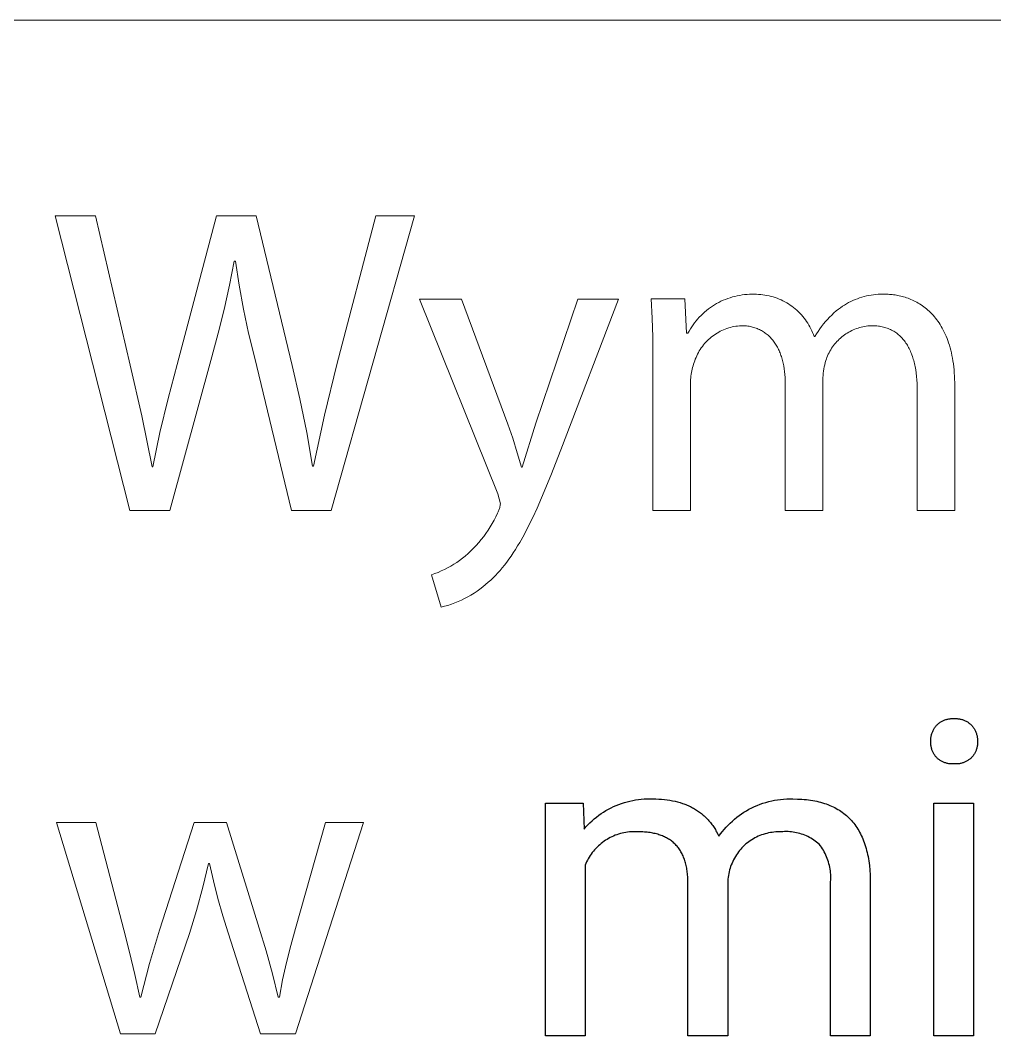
# Model space of a CAD drawing. Header units: millimetres. Extents: x -962 to 3068, y -237 to 2578.
# Drawn here: x 2732.4 to 2822.4, y 119.5 to 213.2 of the extents above; entities that cross this region are included whole.
import ezdxf

# ---------------------------------------------------------------- set-up
doc = ezdxf.new("R2010")
doc.units = ezdxf.units.MM
doc.header["$MEASUREMENT"] = 0
doc.layers.add('Domyślny', color=7, linetype='Continuous', true_color=0x000000)

msp = doc.modelspace()

# ---------------------------------------------------------------- linework, layer by layer
at = {"layer": 'Domyślny', "color": 18, "lineweight": 15, "true_color": 0x000000}
for p, q in [((3063.983, 213.221), (1544.746, 213.221)), ((2742.53, 167.966), (2735.619, 195.156)), ((2735.619, 195.156), (2739.336, 195.156)), ((2739.336, 195.156), (2742.557, 181.4)), ((2746.879, 181.441), (2750.516, 195.156)), ((2750.516, 195.156), (2754.179, 195.156)), ((2754.179, 195.156), (2757.494, 181.36)), ((2768.821, 195.156), (2761.118, 167.966)), ((2761.641, 181.441), (2765.224, 195.156)), ((2765.224, 195.156), (2768.821, 195.156)), ((2752.166, 190.996), (2751.733, 188.761)), ((2752.26, 190.996), (2752.166, 190.996)), ((2752.604, 188.764), (2752.26, 190.996)), ((2751.733, 188.761), (2751.24, 186.539)), ((2753.011, 186.542), (2752.604, 188.764)), ((2776.502, 169.496), (2769.282, 187.493)), ((2769.282, 187.493), (2773.147, 187.493)), ((2773.147, 187.493), (2777.428, 175.952)), ((2780.018, 176.032), (2783.897, 187.493)), ((2787.641, 187.493), (2782.326, 173.576)), ((2783.897, 187.493), (2787.641, 187.493)), ((2790.764, 185.739), (2790.666, 187.5)), ((2790.666, 187.5), (2793.779, 187.5)), ((2793.779, 187.5), (2793.927, 184.333)), ((2797.528, 187.461), (2797.741, 187.541)), ((2797.741, 187.541), (2797.956, 187.614)), ((2797.956, 187.614), (2798.174, 187.679)), ((2798.174, 187.679), (2798.393, 187.738)), ((2798.393, 187.738), (2798.615, 187.788)), ((2798.615, 187.788), (2798.838, 187.831)), ((2798.838, 187.831), (2799.062, 187.867)), ((2799.062, 187.867), (2799.287, 187.895)), ((2799.287, 187.895), (2799.514, 187.915)), ((2799.514, 187.915), (2799.74, 187.928)), ((2799.74, 187.928), (2799.967, 187.932)), ((2799.967, 187.932), (2800.194, 187.93)), ((2800.194, 187.93), (2800.39, 187.929)), ((2800.39, 187.929), (2800.585, 187.921)), ((2800.585, 187.921), (2800.78, 187.907)), ((2800.78, 187.907), (2800.974, 187.887)), ((2800.974, 187.887), (2801.167, 187.859)), ((2801.167, 187.859), (2801.36, 187.825)), ((2801.36, 187.825), (2801.551, 187.785)), ((2801.551, 187.785), (2801.74, 187.738)), ((2801.74, 187.738), (2801.928, 187.685)), ((2801.928, 187.685), (2802.114, 187.626)), ((2802.114, 187.626), (2802.298, 187.56)), ((2802.298, 187.56), (2802.479, 187.488)), ((2802.479, 187.488), (2802.658, 187.409)), ((2809.5, 187.442), (2809.705, 187.522)), ((2809.705, 187.522), (2809.912, 187.596)), ((2809.912, 187.596), (2810.123, 187.662)), ((2810.123, 187.662), (2810.335, 187.722)), ((2810.335, 187.722), (2810.549, 187.774)), ((2810.549, 187.774), (2810.765, 187.819)), ((2810.765, 187.819), (2810.982, 187.857)), ((2810.982, 187.857), (2811.2, 187.888)), ((2811.2, 187.888), (2811.419, 187.911)), ((2811.419, 187.911), (2811.639, 187.926)), ((2811.639, 187.926), (2811.859, 187.935)), ((2811.859, 187.935), (2812.08, 187.936)), ((2812.08, 187.936), (2812.3, 187.93)), ((2812.3, 187.93), (2812.422, 187.928)), ((2812.422, 187.928), (2812.545, 187.924)), ((2812.545, 187.924), (2812.67, 187.918)), ((2812.67, 187.918), (2812.796, 187.909)), ((2812.796, 187.909), (2812.924, 187.897)), ((2812.924, 187.897), (2813.053, 187.882)), ((2813.053, 187.882), (2813.184, 187.865)), ((2813.184, 187.865), (2813.315, 187.844)), ((2813.315, 187.844), (2813.447, 187.82)), ((2813.447, 187.82), (2813.58, 187.794)), ((2813.58, 187.794), (2813.713, 187.763)), ((2813.713, 187.763), (2813.847, 187.73)), ((2813.847, 187.73), (2813.982, 187.693)), ((2813.982, 187.693), (2814.117, 187.653)), ((2814.117, 187.653), (2814.252, 187.609)), ((2814.252, 187.609), (2814.387, 187.561)), ((2814.387, 187.561), (2814.522, 187.51)), ((2814.522, 187.51), (2814.657, 187.455)), ((2751.24, 186.539), (2750.686, 184.331)), ((2753.483, 184.333), (2753.011, 186.542)), ((2795.772, 186.431), (2795.95, 186.571)), ((2795.95, 186.571), (2796.134, 186.705)), ((2796.134, 186.705), (2796.321, 186.833)), ((2796.321, 186.833), (2796.513, 186.955)), ((2796.513, 186.955), (2796.709, 187.07)), ((2796.709, 187.07), (2796.909, 187.178)), ((2796.909, 187.178), (2797.112, 187.279)), ((2797.112, 187.279), (2797.319, 187.373)), ((2797.319, 187.373), (2797.528, 187.461)), ((2802.658, 187.409), (2802.834, 187.325)), ((2802.834, 187.325), (2803.008, 187.235)), ((2803.008, 187.235), (2803.178, 187.139)), ((2803.178, 187.139), (2803.344, 187.037)), ((2803.344, 187.037), (2803.508, 186.93)), ((2803.508, 186.93), (2803.667, 186.817)), ((2803.667, 186.817), (2803.822, 186.699)), ((2803.822, 186.699), (2803.974, 186.575)), ((2803.974, 186.575), (2804.121, 186.447)), ((2807.758, 186.386), (2807.978, 186.561)), ((2807.978, 186.561), (2808.155, 186.693)), ((2808.155, 186.693), (2808.336, 186.819)), ((2808.336, 186.819), (2808.521, 186.939)), ((2808.521, 186.939), (2808.709, 187.052)), ((2808.709, 187.052), (2808.902, 187.16)), ((2808.902, 187.16), (2809.098, 187.26)), ((2809.098, 187.26), (2809.297, 187.354)), ((2809.297, 187.354), (2809.5, 187.442)), ((2814.657, 187.455), (2814.792, 187.396)), ((2814.792, 187.396), (2814.926, 187.333)), ((2814.926, 187.333), (2815.06, 187.266)), ((2815.06, 187.266), (2815.194, 187.195)), ((2815.194, 187.195), (2815.326, 187.12)), ((2815.326, 187.12), (2815.458, 187.041)), ((2815.458, 187.041), (2815.588, 186.957)), ((2815.588, 186.957), (2815.718, 186.869)), ((2815.718, 186.869), (2815.847, 186.776)), ((2815.847, 186.776), (2815.974, 186.679)), ((2815.974, 186.679), (2816.099, 186.577)), ((2816.099, 186.577), (2816.224, 186.47)), ((2790.818, 183.976), (2790.764, 185.739)), ((2794.809, 185.469), (2794.956, 185.643)), ((2794.956, 185.643), (2795.108, 185.811)), ((2795.108, 185.811), (2795.266, 185.974)), ((2795.266, 185.974), (2795.43, 186.132)), ((2795.43, 186.132), (2795.598, 186.284)), ((2795.598, 186.284), (2795.772, 186.431)), ((2804.121, 186.447), (2804.263, 186.313)), ((2804.263, 186.313), (2804.401, 186.175)), ((2804.401, 186.175), (2804.535, 186.032)), ((2804.535, 186.032), (2804.663, 185.885)), ((2804.663, 185.885), (2804.786, 185.734)), ((2804.786, 185.734), (2804.904, 185.578)), ((2806.754, 185.405), (2806.941, 185.614)), ((2806.941, 185.614), (2807.136, 185.818)), ((2807.136, 185.818), (2807.337, 186.014)), ((2807.337, 186.014), (2807.544, 186.204)), ((2807.544, 186.204), (2807.758, 186.386)), ((2816.224, 186.47), (2816.346, 186.358)), ((2816.346, 186.358), (2816.467, 186.242)), ((2816.467, 186.242), (2816.586, 186.12)), ((2816.586, 186.12), (2816.703, 185.994)), ((2816.703, 185.994), (2816.817, 185.862)), ((2816.817, 185.862), (2816.93, 185.726)), ((2816.93, 185.726), (2817.04, 185.584)), ((2794.17, 184.532), (2794.285, 184.728)), ((2794.285, 184.728), (2794.406, 184.92)), ((2794.406, 184.92), (2794.535, 185.108)), ((2794.535, 185.108), (2794.669, 185.291)), ((2794.669, 185.291), (2794.809, 185.469)), ((2797.504, 184.715), (2797.349, 184.652)), ((2797.662, 184.772), (2797.504, 184.715)), ((2797.821, 184.824), (2797.662, 184.772)), ((2797.982, 184.871), (2797.821, 184.824)), ((2798.145, 184.912), (2797.982, 184.871)), ((2798.308, 184.947), (2798.145, 184.912)), ((2798.473, 184.977), (2798.308, 184.947)), ((2798.639, 185), (2798.473, 184.977)), ((2798.806, 185.018), (2798.639, 185)), ((2798.973, 185.031), (2798.806, 185.018)), ((2799.099, 185.029), (2798.973, 185.031)), ((2799.223, 185.024), (2799.099, 185.029)), ((2799.346, 185.016), (2799.223, 185.024)), ((2799.466, 185.004), (2799.346, 185.016)), ((2799.584, 184.99), (2799.466, 185.004)), ((2799.7, 184.972), (2799.584, 184.99)), ((2799.815, 184.951), (2799.7, 184.972)), ((2799.927, 184.927), (2799.815, 184.951)), ((2800.037, 184.9), (2799.927, 184.927)), ((2800.146, 184.87), (2800.037, 184.9)), ((2800.252, 184.837), (2800.146, 184.87)), ((2800.356, 184.801), (2800.252, 184.837)), ((2800.459, 184.762), (2800.356, 184.801)), ((2800.559, 184.72), (2800.459, 184.762)), ((2800.658, 184.676), (2800.559, 184.72)), ((2800.754, 184.628), (2800.658, 184.676)), ((2804.904, 185.578), (2805.017, 185.419)), ((2805.017, 185.419), (2805.124, 185.255)), ((2805.124, 185.255), (2805.225, 185.088)), ((2805.225, 185.088), (2805.321, 184.918)), ((2805.321, 184.918), (2805.411, 184.745)), ((2805.411, 184.745), (2805.495, 184.569)), ((2806.08, 184.506), (2806.237, 184.739)), ((2806.237, 184.739), (2806.402, 184.967)), ((2806.402, 184.967), (2806.574, 185.189)), ((2806.574, 185.189), (2806.754, 185.405)), ((2809.474, 184.703), (2809.33, 184.642)), ((2809.62, 184.759), (2809.474, 184.703)), ((2809.768, 184.81), (2809.62, 184.759)), ((2809.918, 184.856), (2809.768, 184.81)), ((2810.069, 184.896), (2809.918, 184.856)), ((2810.222, 184.932), (2810.069, 184.896)), ((2810.376, 184.962), (2810.222, 184.932)), ((2810.53, 184.987), (2810.376, 184.962)), ((2810.686, 185.007), (2810.53, 184.987)), ((2810.842, 185.021), (2810.686, 185.007)), ((2810.998, 185.031), (2810.842, 185.021)), ((2811.132, 185.029), (2810.998, 185.031)), ((2811.263, 185.024), (2811.132, 185.029)), ((2811.392, 185.016), (2811.263, 185.024)), ((2811.519, 185.004), (2811.392, 185.016)), ((2811.644, 184.99), (2811.519, 185.004)), ((2811.766, 184.972), (2811.644, 184.99)), ((2811.887, 184.95), (2811.766, 184.972)), ((2812.005, 184.926), (2811.887, 184.95)), ((2812.121, 184.898), (2812.005, 184.926)), ((2812.235, 184.868), (2812.121, 184.898)), ((2812.346, 184.834), (2812.235, 184.868)), ((2812.456, 184.797), (2812.346, 184.834)), ((2812.563, 184.757), (2812.456, 184.797)), ((2812.668, 184.713), (2812.563, 184.757)), ((2812.771, 184.667), (2812.668, 184.713)), ((2812.872, 184.618), (2812.771, 184.667)), ((2817.04, 185.584), (2817.148, 185.436)), ((2817.148, 185.436), (2817.253, 185.283)), ((2817.253, 185.283), (2817.355, 185.125)), ((2817.355, 185.125), (2817.455, 184.961)), ((2817.455, 184.961), (2817.552, 184.791)), ((2817.552, 184.791), (2817.645, 184.616)), ((2750.686, 184.331), (2750.073, 182.139)), ((2754.018, 182.139), (2753.483, 184.333)), ((2790.827, 182.212), (2790.818, 183.976)), ((2793.927, 184.333), (2794.061, 184.333)), ((2794.061, 184.333), (2794.17, 184.532)), ((2795.951, 183.742), (2795.83, 183.626)), ((2796.076, 183.854), (2795.951, 183.742)), ((2796.204, 183.962), (2796.076, 183.854)), ((2796.336, 184.065), (2796.204, 183.962)), ((2796.471, 184.164), (2796.336, 184.065)), ((2796.61, 184.258), (2796.471, 184.164)), ((2796.752, 184.347), (2796.61, 184.258)), ((2796.898, 184.431), (2796.752, 184.347)), ((2797.045, 184.51), (2796.898, 184.431)), ((2797.196, 184.583), (2797.045, 184.51)), ((2797.349, 184.652), (2797.196, 184.583)), ((2800.849, 184.578), (2800.754, 184.628)), ((2800.942, 184.525), (2800.849, 184.578)), ((2801.032, 184.469), (2800.942, 184.525)), ((2801.121, 184.41), (2801.032, 184.469)), ((2801.207, 184.349), (2801.121, 184.41)), ((2801.292, 184.286), (2801.207, 184.349)), ((2801.375, 184.219), (2801.292, 184.286)), ((2801.455, 184.15), (2801.375, 184.219)), ((2801.534, 184.079), (2801.455, 184.15)), ((2801.611, 184.005), (2801.534, 184.079)), ((2801.686, 183.928), (2801.611, 184.005)), ((2801.758, 183.85), (2801.686, 183.928)), ((2801.829, 183.768), (2801.758, 183.85)), ((2801.898, 183.685), (2801.829, 183.768)), ((2805.495, 184.569), (2805.573, 184.39)), ((2805.573, 184.39), (2805.645, 184.208)), ((2805.645, 184.208), (2805.71, 184.024)), ((2805.71, 184.024), (2805.791, 184.024)), ((2805.791, 184.024), (2805.931, 184.267)), ((2805.931, 184.267), (2806.08, 184.506)), ((2808.031, 183.78), (2807.919, 183.67)), ((2808.147, 183.885), (2808.031, 183.78)), ((2808.266, 183.987), (2808.147, 183.885)), ((2808.389, 184.084), (2808.266, 183.987)), ((2808.514, 184.177), (2808.389, 184.084)), ((2808.643, 184.266), (2808.514, 184.177)), ((2808.775, 184.351), (2808.643, 184.266)), ((2808.91, 184.431), (2808.775, 184.351)), ((2809.048, 184.506), (2808.91, 184.431)), ((2809.187, 184.576), (2809.048, 184.506)), ((2809.33, 184.642), (2809.187, 184.576)), ((2812.971, 184.565), (2812.872, 184.618)), ((2813.068, 184.51), (2812.971, 184.565)), ((2813.162, 184.452), (2813.068, 184.51)), ((2813.254, 184.39), (2813.162, 184.452)), ((2813.344, 184.326), (2813.254, 184.39)), ((2813.432, 184.259), (2813.344, 184.326)), ((2813.518, 184.189), (2813.432, 184.259)), ((2813.602, 184.116), (2813.518, 184.189)), ((2813.684, 184.04), (2813.602, 184.116)), ((2813.763, 183.961), (2813.684, 184.04)), ((2813.84, 183.879), (2813.763, 183.961)), ((2813.916, 183.795), (2813.84, 183.879)), ((2813.989, 183.707), (2813.916, 183.795)), ((2817.645, 184.616), (2817.736, 184.434)), ((2817.736, 184.434), (2817.823, 184.247)), ((2817.823, 184.247), (2817.907, 184.054)), ((2817.907, 184.054), (2817.987, 183.855)), ((2817.987, 183.855), (2818.064, 183.649)), ((2795.198, 182.846), (2795.109, 182.704)), ((2795.292, 182.985), (2795.198, 182.846)), ((2795.391, 183.12), (2795.292, 182.985)), ((2795.494, 183.252), (2795.391, 183.12)), ((2795.602, 183.381), (2795.494, 183.252)), ((2795.714, 183.505), (2795.602, 183.381)), ((2795.83, 183.626), (2795.714, 183.505)), ((2801.965, 183.599), (2801.898, 183.685)), ((2802.03, 183.511), (2801.965, 183.599)), ((2802.093, 183.42), (2802.03, 183.511)), ((2802.153, 183.328), (2802.093, 183.42)), ((2802.212, 183.233), (2802.153, 183.328)), ((2802.269, 183.136), (2802.212, 183.233)), ((2802.324, 183.037), (2802.269, 183.136)), ((2802.377, 182.935), (2802.324, 183.037)), ((2802.428, 182.832), (2802.377, 182.935)), ((2802.477, 182.727), (2802.428, 182.832)), ((2807.247, 182.807), (2807.168, 182.672)), ((2807.33, 182.94), (2807.247, 182.807)), ((2807.417, 183.07), (2807.33, 182.94)), ((2807.509, 183.197), (2807.417, 183.07)), ((2807.606, 183.32), (2807.509, 183.197)), ((2807.706, 183.44), (2807.606, 183.32)), ((2807.81, 183.557), (2807.706, 183.44)), ((2807.919, 183.67), (2807.81, 183.557)), ((2814.06, 183.617), (2813.989, 183.707)), ((2814.129, 183.524), (2814.06, 183.617)), ((2814.196, 183.429), (2814.129, 183.524)), ((2814.26, 183.33), (2814.196, 183.429)), ((2814.323, 183.229), (2814.26, 183.33)), ((2814.383, 183.125), (2814.323, 183.229)), ((2814.442, 183.019), (2814.383, 183.125)), ((2814.498, 182.909), (2814.442, 183.019)), ((2814.552, 182.798), (2814.498, 182.909)), ((2814.604, 182.683), (2814.552, 182.798)), ((2818.064, 183.649), (2818.136, 183.438)), ((2818.136, 183.438), (2818.205, 183.22)), ((2818.205, 183.22), (2818.271, 182.995)), ((2818.271, 182.995), (2818.332, 182.764)), ((2750.073, 182.139), (2746.194, 167.966)), ((2757.441, 167.966), (2754.018, 182.139)), ((2790.827, 167.96), (2790.827, 182.212)), ((2794.741, 181.952), (2794.683, 181.795)), ((2794.804, 182.107), (2794.741, 181.952)), ((2794.873, 182.26), (2794.804, 182.107)), ((2794.946, 182.411), (2794.873, 182.26)), ((2795.025, 182.559), (2794.946, 182.411)), ((2795.109, 182.704), (2795.025, 182.559)), ((2802.524, 182.619), (2802.477, 182.727)), ((2802.569, 182.51), (2802.524, 182.619)), ((2802.612, 182.399), (2802.569, 182.51)), ((2802.653, 182.286), (2802.612, 182.399)), ((2802.692, 182.171), (2802.653, 182.286)), ((2802.729, 182.054), (2802.692, 182.171)), ((2802.764, 181.935), (2802.729, 182.054)), ((2802.797, 181.815), (2802.764, 181.935)), ((2806.847, 181.958), (2806.797, 181.81)), ((2806.901, 182.105), (2806.847, 181.958)), ((2806.961, 182.25), (2806.901, 182.105)), ((2807.025, 182.393), (2806.961, 182.25)), ((2807.094, 182.533), (2807.025, 182.393)), ((2807.168, 182.672), (2807.094, 182.533)), ((2814.654, 182.566), (2814.604, 182.683)), ((2814.702, 182.446), (2814.654, 182.566)), ((2814.748, 182.324), (2814.702, 182.446)), ((2814.792, 182.199), (2814.748, 182.324)), ((2814.834, 182.072), (2814.792, 182.199)), ((2814.874, 181.942), (2814.834, 182.072)), ((2814.911, 181.81), (2814.874, 181.942)), ((2818.332, 182.764), (2818.388, 182.527)), ((2818.388, 182.527), (2818.441, 182.283)), ((2818.441, 182.283), (2818.489, 182.032)), ((2818.489, 182.032), (2818.532, 181.775)), ((2742.557, 181.4), (2743.625, 176.716)), ((2746.043, 178.318), (2746.879, 181.441)), ((2757.494, 181.36), (2758.221, 178.275)), ((2760.493, 176.758), (2761.641, 181.441)), ((2794.446, 181.014), (2794.41, 180.858)), ((2794.487, 181.169), (2794.446, 181.014)), ((2794.533, 181.322), (2794.487, 181.169)), ((2794.585, 181.474), (2794.533, 181.322)), ((2794.631, 181.635), (2794.585, 181.474)), ((2794.683, 181.795), (2794.631, 181.635)), ((2802.828, 181.693), (2802.797, 181.815)), ((2802.857, 181.569), (2802.828, 181.693)), ((2802.884, 181.443), (2802.857, 181.569)), ((2802.909, 181.316), (2802.884, 181.443)), ((2802.953, 181.057), (2802.909, 181.316)), ((2802.989, 180.792), (2802.953, 181.057)), ((2806.61, 181.033), (2806.579, 180.835)), ((2806.648, 181.229), (2806.61, 181.033)), ((2806.692, 181.424), (2806.648, 181.229)), ((2806.741, 181.618), (2806.692, 181.424)), ((2806.797, 181.81), (2806.741, 181.618)), ((2814.947, 181.675), (2814.911, 181.81)), ((2814.98, 181.537), (2814.947, 181.675)), ((2815.012, 181.398), (2814.98, 181.537)), ((2815.041, 181.255), (2815.012, 181.398)), ((2815.094, 180.964), (2815.041, 181.255)), ((2815.138, 180.662), (2815.094, 180.964)), ((2818.532, 181.775), (2818.571, 181.51)), ((2818.571, 181.51), (2818.605, 181.239)), ((2818.605, 181.239), (2818.634, 180.961)), ((2818.634, 180.961), (2818.658, 180.675)), ((2794.307, 180.064), (2794.302, 179.903)), ((2794.317, 180.224), (2794.307, 180.064)), ((2794.333, 180.383), (2794.317, 180.224)), ((2794.353, 180.542), (2794.333, 180.383)), ((2794.379, 180.7), (2794.353, 180.542)), ((2794.41, 180.858), (2794.379, 180.7)), ((2803.017, 180.521), (2802.989, 180.792)), ((2803.037, 180.245), (2803.017, 180.521)), ((2803.049, 179.963), (2803.037, 180.245)), ((2806.522, 180.238), (2806.516, 180.038)), ((2806.516, 180.038), (2806.516, 167.96)), ((2806.535, 180.438), (2806.522, 180.238)), ((2806.554, 180.637), (2806.535, 180.438)), ((2806.579, 180.835), (2806.554, 180.637)), ((2815.175, 180.352), (2815.138, 180.662)), ((2815.203, 180.032), (2815.175, 180.352)), ((2815.223, 179.703), (2815.203, 180.032)), ((2818.658, 180.675), (2818.677, 180.383)), ((2818.677, 180.383), (2818.69, 180.083)), ((2818.69, 180.083), (2818.699, 179.776)), ((2794.302, 179.903), (2794.303, 179.743)), ((2794.303, 179.743), (2794.303, 167.96)), ((2803.053, 179.676), (2803.049, 179.963)), ((2803.053, 167.96), (2803.053, 179.676)), ((2815.235, 179.365), (2815.223, 179.703)), ((2815.239, 179.018), (2815.235, 179.365)), ((2818.699, 179.776), (2818.701, 179.461)), ((2818.701, 179.461), (2818.701, 167.96)), ((2745.3, 175.172), (2746.043, 178.318)), ((2758.221, 178.275), (2758.852, 175.17)), ((2815.239, 167.96), (2815.239, 179.018)), ((2743.625, 176.716), (2744.57, 172.006)), ((2759.467, 172.046), (2760.493, 176.758)), ((2777.428, 175.952), (2777.877, 174.634)), ((2778.756, 171.966), (2780.018, 176.032)), ((2744.651, 172.006), (2745.3, 175.172)), ((2758.852, 175.17), (2759.387, 172.046)), ((2777.877, 174.634), (2778.293, 173.305)), ((2782.326, 173.576), (2781.405, 171.214)), ((2778.293, 173.305), (2778.676, 171.966)), ((2744.57, 172.006), (2744.651, 172.006)), ((2759.387, 172.046), (2759.467, 172.046)), ((2778.676, 171.966), (2778.756, 171.966)), ((2781.405, 171.214), (2780.542, 169.135)), ((2776.743, 168.57), (2776.502, 169.496)), ((2780.542, 169.135), (2780.127, 168.195)), ((2746.194, 167.966), (2742.53, 167.966)), ((2761.118, 167.966), (2757.441, 167.966)), ((2776.5, 167.784), (2776.537, 167.859)), ((2776.537, 167.859), (2776.571, 167.934)), ((2776.571, 167.934), (2776.602, 168.011)), ((2776.602, 168.011), (2776.63, 168.088)), ((2776.63, 168.088), (2776.656, 168.167)), ((2776.656, 168.167), (2776.679, 168.246)), ((2776.679, 168.246), (2776.699, 168.326)), ((2776.699, 168.326), (2776.717, 168.407)), ((2776.717, 168.407), (2776.732, 168.488)), ((2776.732, 168.488), (2776.743, 168.57)), ((2780.127, 168.195), (2779.72, 167.317)), ((2794.303, 167.96), (2790.827, 167.96)), ((2806.516, 167.96), (2803.053, 167.96)), ((2818.701, 167.96), (2815.239, 167.96)), ((2775.979, 166.758), (2776.15, 167.071)), ((2776.15, 167.071), (2776.311, 167.388)), ((2776.311, 167.388), (2776.462, 167.711)), ((2776.462, 167.711), (2776.5, 167.784)), ((2779.72, 167.317), (2779.318, 166.498)), ((2775.407, 165.856), (2775.607, 166.151)), ((2775.607, 166.151), (2775.798, 166.451)), ((2775.798, 166.451), (2775.979, 166.758)), ((2779.318, 166.498), (2778.921, 165.737)), ((2774.512, 164.749), (2774.749, 165.014)), ((2774.749, 165.014), (2774.978, 165.288)), ((2774.978, 165.288), (2775.197, 165.569)), ((2775.197, 165.569), (2775.407, 165.856)), ((2778.525, 165.029), (2778.327, 164.695)), ((2778.921, 165.737), (2778.525, 165.029)), ((2773.752, 163.999), (2774.013, 164.24)), ((2774.013, 164.24), (2774.267, 164.49)), ((2774.267, 164.49), (2774.512, 164.749)), ((2777.929, 164.063), (2777.729, 163.765)), ((2778.128, 164.373), (2777.929, 164.063)), ((2778.327, 164.695), (2778.128, 164.373)), ((2772.429, 163), (2772.702, 163.178)), ((2772.702, 163.178), (2772.969, 163.365)), ((2772.969, 163.365), (2773.229, 163.561)), ((2773.229, 163.561), (2773.482, 163.766)), ((2773.482, 163.766), (2773.752, 163.999)), ((2777.325, 163.202), (2777.12, 162.937)), ((2777.528, 163.478), (2777.325, 163.202)), ((2777.729, 163.765), (2777.528, 163.478)), ((2770.676, 162.141), (2770.98, 162.259)), ((2770.98, 162.259), (2771.28, 162.387)), ((2771.28, 162.387), (2771.575, 162.525)), ((2771.575, 162.525), (2771.865, 162.674)), ((2771.865, 162.674), (2772.15, 162.832)), ((2772.15, 162.832), (2772.429, 163)), ((2776.493, 162.202), (2776.279, 161.976)), ((2776.705, 162.437), (2776.493, 162.202)), ((2776.914, 162.682), (2776.705, 162.437)), ((2777.12, 162.937), (2776.914, 162.682)), ((2770.369, 162.034), (2770.676, 162.141)), ((2771.254, 159.042), (2770.369, 162.034)), ((2775.616, 161.35), (2775.368, 161.129)), ((2775.841, 161.55), (2775.616, 161.35)), ((2776.061, 161.759), (2775.841, 161.55)), ((2776.279, 161.976), (2776.061, 161.759)), ((2774.303, 160.332), (2774.02, 160.156)), ((2774.579, 160.517), (2774.303, 160.332)), ((2774.849, 160.712), (2774.579, 160.517)), ((2775.112, 160.916), (2774.849, 160.712)), ((2775.368, 161.129), (2775.112, 160.916)), ((2772.526, 159.43), (2772.213, 159.317)), ((2772.835, 159.555), (2772.526, 159.43)), ((2773.139, 159.69), (2772.835, 159.555)), ((2773.438, 159.835), (2773.139, 159.69)), ((2773.732, 159.991), (2773.438, 159.835)), ((2774.02, 160.156), (2773.732, 159.991)), ((2771.577, 159.122), (2771.254, 159.042)), ((2771.897, 159.214), (2771.577, 159.122)), ((2772.213, 159.317), (2771.897, 159.214)), ((2741.64, 119.646), (2735.749, 139.173)), ((2735.749, 139.173), (2739.386, 139.173)), ((2739.386, 139.173), (2741.949, 129.255)), ((2745.264, 129.214), (2748.458, 139.173)), ((2748.458, 139.173), (2751.438, 139.173)), ((2751.438, 139.173), (2754.457, 129.416)), ((2757.812, 129.375), (2760.59, 139.173)), ((2764.107, 139.173), (2757.812, 119.646)), ((2760.59, 139.173), (2764.107, 139.173)), ((2749.787, 135.388), (2749.271, 133.212)), ((2749.867, 135.388), (2749.787, 135.388)), ((2750.235, 133.767), (2749.867, 135.388)), ((2749.271, 133.212), (2748.68, 131.055)), ((2750.646, 132.157), (2750.235, 133.767)), ((2751.101, 130.559), (2750.646, 132.157)), ((2748.68, 131.055), (2748.015, 128.919)), ((2751.599, 128.973), (2751.101, 130.559)), ((2754.457, 129.416), (2755.1, 127.308)), ((2757.374, 127.808), (2757.812, 129.375)), ((2741.949, 129.255), (2742.493, 127.196)), ((2744.345, 126.143), (2745.264, 129.214)), ((2748.015, 128.919), (2744.861, 119.646)), ((2754.591, 119.646), (2751.599, 128.973)), ((2756.98, 126.229), (2757.374, 127.808)), ((2742.493, 127.196), (2742.985, 125.124)), ((2755.1, 127.308), (2755.681, 125.182)), ((2743.533, 123.041), (2744.345, 126.143)), ((2756.629, 124.639), (2756.98, 126.229)), ((2742.985, 125.124), (2743.425, 123.041)), ((2755.681, 125.182), (2756.202, 123.041)), ((2756.323, 123.041), (2756.629, 124.639)), ((2743.425, 123.041), (2743.533, 123.041)), ((2756.202, 123.041), (2756.323, 123.041)), ((2744.861, 119.646), (2741.64, 119.646)), ((2757.812, 119.646), (2754.591, 119.646))]:
    msp.add_line(p, q, dxfattribs=at)
at = {"layer": 'Domyślny'}
for p, q in [((2816.977, 148.086), (2817.025, 148.143)), ((2817.025, 148.143), (2817.076, 148.193)), ((2817.076, 148.193), (2817.128, 148.241)), ((2817.128, 148.241), (2817.182, 148.288)), ((2817.182, 148.288), (2817.237, 148.332)), ((2817.237, 148.332), (2817.294, 148.375)), ((2817.294, 148.375), (2817.353, 148.415)), ((2817.353, 148.415), (2817.413, 148.454)), ((2817.413, 148.454), (2817.474, 148.49)), ((2817.474, 148.49), (2817.536, 148.524)), ((2817.536, 148.524), (2817.6, 148.556)), ((2817.6, 148.556), (2817.664, 148.586)), ((2817.664, 148.586), (2817.73, 148.614)), ((2817.73, 148.614), (2817.796, 148.639)), ((2817.796, 148.639), (2817.864, 148.662)), ((2817.864, 148.662), (2817.932, 148.683)), ((2817.932, 148.683), (2818.001, 148.701)), ((2818.001, 148.701), (2818.07, 148.717)), ((2818.07, 148.717), (2818.14, 148.73)), ((2818.14, 148.73), (2818.21, 148.741)), ((2818.21, 148.741), (2818.281, 148.749)), ((2818.281, 148.749), (2818.352, 148.755)), ((2818.352, 148.755), (2818.423, 148.759)), ((2818.423, 148.759), (2818.494, 148.76)), ((2818.494, 148.76), (2818.565, 148.758)), ((2818.565, 148.758), (2818.636, 148.754)), ((2818.636, 148.754), (2818.707, 148.758)), ((2818.707, 148.758), (2818.779, 148.76)), ((2818.779, 148.76), (2818.85, 148.758)), ((2818.85, 148.758), (2818.922, 148.755)), ((2818.922, 148.755), (2818.993, 148.749)), ((2818.993, 148.749), (2819.064, 148.74)), ((2819.064, 148.74), (2819.134, 148.729)), ((2819.134, 148.729), (2819.205, 148.716)), ((2819.205, 148.716), (2819.274, 148.7)), ((2819.274, 148.7), (2819.343, 148.682)), ((2819.343, 148.682), (2819.412, 148.661)), ((2819.412, 148.661), (2819.48, 148.638)), ((2819.48, 148.638), (2819.546, 148.613)), ((2819.546, 148.613), (2819.612, 148.586)), ((2819.612, 148.586), (2819.677, 148.556)), ((2819.677, 148.556), (2819.741, 148.524)), ((2819.741, 148.524), (2819.804, 148.49)), ((2819.804, 148.49), (2819.865, 148.453)), ((2819.865, 148.453), (2819.926, 148.415)), ((2819.926, 148.415), (2819.985, 148.374)), ((2819.985, 148.374), (2820.042, 148.332)), ((2820.042, 148.332), (2820.098, 148.287)), ((2820.098, 148.287), (2820.152, 148.241)), ((2820.152, 148.241), (2820.205, 148.193)), ((2820.205, 148.193), (2820.256, 148.143)), ((2820.256, 148.143), (2820.305, 148.087)), ((2816.529, 147.159), (2816.546, 147.232)), ((2816.546, 147.232), (2816.565, 147.303)), ((2816.565, 147.303), (2816.587, 147.374)), ((2816.587, 147.374), (2816.611, 147.444)), ((2816.611, 147.444), (2816.638, 147.514)), ((2816.638, 147.514), (2816.666, 147.582)), ((2816.666, 147.582), (2816.698, 147.65)), ((2816.698, 147.65), (2816.731, 147.716)), ((2816.731, 147.716), (2816.767, 147.781)), ((2816.767, 147.781), (2816.804, 147.845)), ((2816.804, 147.845), (2816.844, 147.907)), ((2816.844, 147.907), (2816.887, 147.968)), ((2816.887, 147.968), (2816.931, 148.028)), ((2816.931, 148.028), (2816.977, 148.086)), ((2820.305, 148.087), (2820.352, 148.029)), ((2820.352, 148.029), (2820.396, 147.969)), ((2820.396, 147.969), (2820.439, 147.908)), ((2820.439, 147.908), (2820.48, 147.846)), ((2820.48, 147.846), (2820.518, 147.782)), ((2820.518, 147.782), (2820.554, 147.717)), ((2820.554, 147.717), (2820.588, 147.651)), ((2820.588, 147.651), (2820.62, 147.584)), ((2820.62, 147.584), (2820.649, 147.515)), ((2820.649, 147.515), (2820.676, 147.446)), ((2820.676, 147.446), (2820.701, 147.376)), ((2820.701, 147.376), (2820.723, 147.305)), ((2820.723, 147.305), (2820.742, 147.233)), ((2820.742, 147.233), (2820.76, 147.16)), ((2816.481, 146.717), (2816.483, 146.791)), ((2816.482, 146.643), (2816.481, 146.717)), ((2816.481, 146.573), (2816.482, 146.643)), ((2816.482, 146.503), (2816.481, 146.573)), ((2816.485, 146.432), (2816.482, 146.503)), ((2816.483, 146.791), (2816.487, 146.866)), ((2816.491, 146.363), (2816.485, 146.432)), ((2816.487, 146.866), (2816.494, 146.939)), ((2816.5, 146.293), (2816.491, 146.363)), ((2816.494, 146.939), (2816.503, 147.013)), ((2816.51, 146.223), (2816.5, 146.293)), ((2816.503, 147.013), (2816.515, 147.086)), ((2816.515, 147.086), (2816.529, 147.159)), ((2820.76, 147.16), (2820.774, 147.087)), ((2820.774, 147.087), (2820.786, 147.014)), ((2820.79, 146.292), (2820.779, 146.222)), ((2820.786, 147.014), (2820.796, 146.94)), ((2820.798, 146.362), (2820.79, 146.292)), ((2820.796, 146.94), (2820.803, 146.866)), ((2820.804, 146.432), (2820.798, 146.362)), ((2820.803, 146.866), (2820.807, 146.792)), ((2820.808, 146.502), (2820.804, 146.432)), ((2820.807, 146.792), (2820.809, 146.717)), ((2820.809, 146.717), (2820.808, 146.643)), ((2820.808, 146.643), (2820.809, 146.573)), ((2820.809, 146.573), (2820.808, 146.502)), ((2816.523, 146.154), (2816.51, 146.223)), ((2816.538, 146.086), (2816.523, 146.154)), ((2816.556, 146.018), (2816.538, 146.086)), ((2816.576, 145.95), (2816.556, 146.018)), ((2816.598, 145.884), (2816.576, 145.95)), ((2816.622, 145.818), (2816.598, 145.884)), ((2816.648, 145.753), (2816.622, 145.818)), ((2816.677, 145.689), (2816.648, 145.753)), ((2816.708, 145.625), (2816.677, 145.689)), ((2816.74, 145.563), (2816.708, 145.625)), ((2816.775, 145.502), (2816.74, 145.563)), ((2816.812, 145.443), (2816.775, 145.502)), ((2816.851, 145.384), (2816.812, 145.443)), ((2816.892, 145.327), (2816.851, 145.384)), ((2816.934, 145.271), (2816.892, 145.327)), ((2820.391, 145.326), (2820.348, 145.271)), ((2820.433, 145.383), (2820.391, 145.326)), ((2820.472, 145.441), (2820.433, 145.383)), ((2820.51, 145.501), (2820.472, 145.441)), ((2820.545, 145.562), (2820.51, 145.501)), ((2820.578, 145.624), (2820.545, 145.562)), ((2820.609, 145.687), (2820.578, 145.624)), ((2820.638, 145.751), (2820.609, 145.687)), ((2820.665, 145.816), (2820.638, 145.751)), ((2820.69, 145.882), (2820.665, 145.816)), ((2820.712, 145.949), (2820.69, 145.882)), ((2820.732, 146.016), (2820.712, 145.949)), ((2820.75, 146.085), (2820.732, 146.016)), ((2820.766, 146.153), (2820.75, 146.085)), ((2820.779, 146.222), (2820.766, 146.153)), ((2816.979, 145.217), (2816.934, 145.271)), ((2817.025, 145.164), (2816.979, 145.217)), ((2817.076, 145.115), (2817.025, 145.164)), ((2817.129, 145.068), (2817.076, 145.115)), ((2817.184, 145.023), (2817.129, 145.068)), ((2817.24, 144.98), (2817.184, 145.023)), ((2817.297, 144.939), (2817.24, 144.98)), ((2817.356, 144.899), (2817.297, 144.939)), ((2817.416, 144.862), (2817.356, 144.899)), ((2817.477, 144.827), (2817.416, 144.862)), ((2817.54, 144.794), (2817.477, 144.827)), ((2817.604, 144.763), (2817.54, 144.794)), ((2817.668, 144.734), (2817.604, 144.763)), ((2817.734, 144.707), (2817.668, 144.734)), ((2817.8, 144.683), (2817.734, 144.707)), ((2817.867, 144.661), (2817.8, 144.683)), ((2817.935, 144.641), (2817.867, 144.661)), ((2818.004, 144.624), (2817.935, 144.641)), ((2818.073, 144.608), (2818.004, 144.624)), ((2818.143, 144.596), (2818.073, 144.608)), ((2818.213, 144.585), (2818.143, 144.596)), ((2818.283, 144.577), (2818.213, 144.585)), ((2818.353, 144.572), (2818.283, 144.577)), ((2818.424, 144.568), (2818.353, 144.572)), ((2818.495, 144.568), (2818.424, 144.568)), ((2818.565, 144.569), (2818.495, 144.568)), ((2818.636, 144.573), (2818.565, 144.569)), ((2818.707, 144.569), (2818.636, 144.573)), ((2818.778, 144.568), (2818.707, 144.569)), ((2818.849, 144.569), (2818.778, 144.568)), ((2818.92, 144.572), (2818.849, 144.569)), ((2818.991, 144.578), (2818.92, 144.572)), ((2819.062, 144.586), (2818.991, 144.578)), ((2819.132, 144.596), (2819.062, 144.586)), ((2819.202, 144.609), (2819.132, 144.596)), ((2819.271, 144.624), (2819.202, 144.609)), ((2819.34, 144.642), (2819.271, 144.624)), ((2819.408, 144.662), (2819.34, 144.642)), ((2819.476, 144.684), (2819.408, 144.662)), ((2819.542, 144.708), (2819.476, 144.684)), ((2819.608, 144.735), (2819.542, 144.708)), ((2819.673, 144.763), (2819.608, 144.735)), ((2819.737, 144.794), (2819.673, 144.763)), ((2819.8, 144.828), (2819.737, 144.794)), ((2819.862, 144.863), (2819.8, 144.828)), ((2819.922, 144.9), (2819.862, 144.863)), ((2819.982, 144.939), (2819.922, 144.9)), ((2820.039, 144.98), (2819.982, 144.939)), ((2820.096, 145.024), (2820.039, 144.98)), ((2820.151, 145.069), (2820.096, 145.024)), ((2820.204, 145.115), (2820.151, 145.069)), ((2820.256, 145.164), (2820.204, 145.115)), ((2820.303, 145.217), (2820.256, 145.164)), ((2820.348, 145.271), (2820.303, 145.217)), ((2780.908, 119.486), (2780.908, 140.962)), ((2780.908, 140.962), (2784.368, 140.962)), ((2784.368, 140.962), (2784.466, 138.566)), ((2786.957, 140.519), (2787.197, 140.634)), ((2787.197, 140.634), (2787.44, 140.74)), ((2787.44, 140.74), (2787.687, 140.838)), ((2787.687, 140.838), (2787.937, 140.928)), ((2787.937, 140.928), (2788.189, 141.009)), ((2788.189, 141.009), (2788.445, 141.082)), ((2788.445, 141.082), (2788.703, 141.146)), ((2788.703, 141.146), (2788.962, 141.202)), ((2788.962, 141.202), (2789.224, 141.249)), ((2789.224, 141.249), (2789.487, 141.286)), ((2789.487, 141.286), (2789.751, 141.315)), ((2789.751, 141.315), (2790.015, 141.336)), ((2790.015, 141.336), (2790.281, 141.347)), ((2790.281, 141.347), (2790.546, 141.349)), ((2790.546, 141.349), (2790.812, 141.342)), ((2790.812, 141.342), (2791.09, 141.339)), ((2791.09, 141.339), (2791.362, 141.329)), ((2791.362, 141.329), (2791.628, 141.312)), ((2791.628, 141.312), (2791.889, 141.288)), ((2791.889, 141.288), (2792.144, 141.258)), ((2792.144, 141.258), (2792.394, 141.221)), ((2792.394, 141.221), (2792.638, 141.177)), ((2792.638, 141.177), (2792.876, 141.127)), ((2792.876, 141.127), (2793.109, 141.069)), ((2793.109, 141.069), (2793.337, 141.005)), ((2793.337, 141.005), (2793.558, 140.934)), ((2793.558, 140.934), (2793.667, 140.897)), ((2793.667, 140.897), (2793.774, 140.857)), ((2793.774, 140.857), (2793.88, 140.816)), ((2793.88, 140.816), (2793.985, 140.773)), ((2793.985, 140.773), (2794.088, 140.728)), ((2794.088, 140.728), (2794.19, 140.682)), ((2794.19, 140.682), (2794.29, 140.634)), ((2794.29, 140.634), (2794.389, 140.584)), ((2799.947, 140.517), (2800.2, 140.636)), ((2800.2, 140.636), (2800.458, 140.745)), ((2800.458, 140.745), (2800.719, 140.846)), ((2800.719, 140.846), (2800.983, 140.938)), ((2800.983, 140.938), (2801.251, 141.02)), ((2801.251, 141.02), (2801.521, 141.094)), ((2801.521, 141.094), (2801.793, 141.158)), ((2801.793, 141.158), (2802.068, 141.213)), ((2802.068, 141.213), (2802.344, 141.258)), ((2802.344, 141.258), (2802.621, 141.294)), ((2802.621, 141.294), (2802.9, 141.32)), ((2802.9, 141.32), (2803.179, 141.337)), ((2803.179, 141.337), (2803.459, 141.344)), ((2803.459, 141.344), (2803.739, 141.342)), ((2803.739, 141.342), (2804.172, 141.335)), ((2804.172, 141.335), (2804.383, 141.326)), ((2804.383, 141.326), (2804.592, 141.313)), ((2804.592, 141.313), (2804.796, 141.297)), ((2804.796, 141.297), (2804.998, 141.276)), ((2804.998, 141.276), (2805.196, 141.253)), ((2805.196, 141.253), (2805.39, 141.225)), ((2805.39, 141.225), (2805.581, 141.194)), ((2805.581, 141.194), (2805.769, 141.16)), ((2805.769, 141.16), (2805.954, 141.121)), ((2805.954, 141.121), (2806.135, 141.079)), ((2806.135, 141.079), (2806.313, 141.034)), ((2806.313, 141.034), (2806.487, 140.984)), ((2806.487, 140.984), (2806.658, 140.931)), ((2806.658, 140.931), (2806.825, 140.875)), ((2806.825, 140.875), (2806.99, 140.815)), ((2806.99, 140.815), (2807.15, 140.751)), ((2807.15, 140.751), (2807.308, 140.683)), ((2807.308, 140.683), (2807.462, 140.612)), ((2807.462, 140.612), (2807.613, 140.537)), ((2816.779, 119.486), (2816.779, 140.962)), ((2816.779, 140.962), (2820.437, 140.962)), ((2820.437, 140.962), (2820.437, 119.486)), ((2785.406, 139.501), (2785.612, 139.669)), ((2785.612, 139.669), (2785.824, 139.829)), ((2785.824, 139.829), (2786.041, 139.982)), ((2786.041, 139.982), (2786.263, 140.128)), ((2786.263, 140.128), (2786.49, 140.266)), ((2786.49, 140.266), (2786.721, 140.396)), ((2786.721, 140.396), (2786.957, 140.519)), ((2794.389, 140.584), (2794.486, 140.533)), ((2794.486, 140.533), (2794.583, 140.479)), ((2794.583, 140.479), (2794.677, 140.425)), ((2794.677, 140.425), (2794.771, 140.368)), ((2794.771, 140.368), (2794.863, 140.31)), ((2794.863, 140.31), (2794.953, 140.25)), ((2794.953, 140.25), (2795.042, 140.189)), ((2795.042, 140.189), (2795.13, 140.126)), ((2795.13, 140.126), (2795.216, 140.061)), ((2795.216, 140.061), (2795.301, 139.994)), ((2795.301, 139.994), (2795.385, 139.926)), ((2795.385, 139.926), (2795.467, 139.856)), ((2795.467, 139.856), (2795.548, 139.784)), ((2795.548, 139.784), (2795.627, 139.711)), ((2795.627, 139.711), (2795.705, 139.636)), ((2798.575, 139.65), (2798.789, 139.813)), ((2798.789, 139.813), (2799.009, 139.968)), ((2799.009, 139.968), (2799.233, 140.117)), ((2799.233, 140.117), (2799.463, 140.257)), ((2799.463, 140.257), (2799.697, 140.39)), ((2799.697, 140.39), (2799.947, 140.517)), ((2807.613, 140.537), (2807.76, 140.459)), ((2807.76, 140.459), (2807.904, 140.376)), ((2807.904, 140.376), (2808.044, 140.291)), ((2808.044, 140.291), (2808.182, 140.201)), ((2808.182, 140.201), (2808.315, 140.108)), ((2808.315, 140.108), (2808.446, 140.011)), ((2808.446, 140.011), (2808.573, 139.911)), ((2808.573, 139.911), (2808.696, 139.807)), ((2808.696, 139.807), (2808.817, 139.699)), ((2808.817, 139.699), (2808.934, 139.588)), ((2784.466, 138.566), (2784.641, 138.765)), ((2784.641, 138.765), (2784.823, 138.959)), ((2784.823, 138.959), (2785.011, 139.146)), ((2785.011, 139.146), (2785.206, 139.327)), ((2785.206, 139.327), (2785.406, 139.501)), ((2795.705, 139.636), (2795.782, 139.56)), ((2795.782, 139.56), (2795.857, 139.481)), ((2795.857, 139.481), (2795.931, 139.401)), ((2795.931, 139.401), (2796.003, 139.319)), ((2796.003, 139.319), (2796.074, 139.236)), ((2796.074, 139.236), (2796.144, 139.151)), ((2796.144, 139.151), (2796.212, 139.064)), ((2796.212, 139.064), (2796.278, 138.976)), ((2796.278, 138.976), (2796.344, 138.886)), ((2796.344, 138.886), (2796.408, 138.794)), ((2796.408, 138.794), (2796.47, 138.7)), ((2797.412, 138.532), (2797.59, 138.734)), ((2797.59, 138.734), (2797.775, 138.93)), ((2797.775, 138.93), (2797.966, 139.12)), ((2797.966, 139.12), (2798.163, 139.303)), ((2798.163, 139.303), (2798.366, 139.48)), ((2798.366, 139.48), (2798.575, 139.65)), ((2808.934, 139.588), (2809.047, 139.473)), ((2809.047, 139.473), (2809.157, 139.354)), ((2809.157, 139.354), (2809.264, 139.232)), ((2809.264, 139.232), (2809.367, 139.106)), ((2809.367, 139.106), (2809.467, 138.976)), ((2809.467, 138.976), (2809.564, 138.843)), ((2809.564, 138.843), (2809.657, 138.706)), ((2787.035, 137.85), (2786.885, 137.776)), ((2787.189, 137.919), (2787.035, 137.85)), ((2787.344, 137.983), (2787.189, 137.919)), ((2787.502, 138.041), (2787.344, 137.983)), ((2787.661, 138.094), (2787.502, 138.041)), ((2787.823, 138.141), (2787.661, 138.094)), ((2787.985, 138.183), (2787.823, 138.141)), ((2788.15, 138.219), (2787.985, 138.183)), ((2788.315, 138.249), (2788.15, 138.219)), ((2788.481, 138.274), (2788.315, 138.249)), ((2788.648, 138.293), (2788.481, 138.274)), ((2788.816, 138.306), (2788.648, 138.293)), ((2788.984, 138.313), (2788.816, 138.306)), ((2789.152, 138.315), (2788.984, 138.313)), ((2789.32, 138.311), (2789.152, 138.315)), ((2789.487, 138.301), (2789.32, 138.311)), ((2789.768, 138.297), (2789.487, 138.301)), ((2789.906, 138.291), (2789.768, 138.297)), ((2790.041, 138.283), (2789.906, 138.291)), ((2790.173, 138.273), (2790.041, 138.283)), ((2790.304, 138.26), (2790.173, 138.273)), ((2790.432, 138.245), (2790.304, 138.26)), ((2790.558, 138.228), (2790.432, 138.245)), ((2790.682, 138.208), (2790.558, 138.228)), ((2790.803, 138.187), (2790.682, 138.208)), ((2790.923, 138.162), (2790.803, 138.187)), ((2791.04, 138.136), (2790.923, 138.162)), ((2791.154, 138.107), (2791.04, 138.136)), ((2791.267, 138.076), (2791.154, 138.107)), ((2791.378, 138.043), (2791.267, 138.076)), ((2791.486, 138.008), (2791.378, 138.043)), ((2791.592, 137.97), (2791.486, 138.008)), ((2791.695, 137.93), (2791.592, 137.97)), ((2791.797, 137.887), (2791.695, 137.93)), ((2791.896, 137.842), (2791.797, 137.887)), ((2791.993, 137.795), (2791.896, 137.842)), ((2792.088, 137.746), (2791.993, 137.795)), ((2796.47, 138.7), (2796.532, 138.605)), ((2796.532, 138.605), (2796.591, 138.508)), ((2796.591, 138.508), (2796.65, 138.41)), ((2796.65, 138.41), (2796.707, 138.309)), ((2796.707, 138.309), (2796.816, 138.104)), ((2796.816, 138.104), (2796.921, 137.891)), ((2796.921, 137.891), (2797.077, 138.11)), ((2797.077, 138.11), (2797.241, 138.324)), ((2797.241, 138.324), (2797.412, 138.532)), ((2800.401, 137.82), (2800.252, 137.744)), ((2800.553, 137.89), (2800.401, 137.82)), ((2800.707, 137.956), (2800.553, 137.89)), ((2800.864, 138.015), (2800.707, 137.956)), ((2801.022, 138.07), (2800.864, 138.015)), ((2801.183, 138.118), (2801.022, 138.07)), ((2801.344, 138.162), (2801.183, 138.118)), ((2801.508, 138.199), (2801.344, 138.162)), ((2801.672, 138.231), (2801.508, 138.199)), ((2801.837, 138.257), (2801.672, 138.231)), ((2802.004, 138.278), (2801.837, 138.257)), ((2802.171, 138.292), (2802.004, 138.278)), ((2802.338, 138.301), (2802.171, 138.292)), ((2802.505, 138.304), (2802.338, 138.301)), ((2802.673, 138.301), (2802.505, 138.304)), ((2802.831, 138.314), (2802.673, 138.301)), ((2802.989, 138.322), (2802.831, 138.314)), ((2803.148, 138.324), (2802.989, 138.322)), ((2803.306, 138.321), (2803.148, 138.324)), ((2803.465, 138.312), (2803.306, 138.321)), ((2803.623, 138.298), (2803.465, 138.312)), ((2803.78, 138.278), (2803.623, 138.298)), ((2803.937, 138.253), (2803.78, 138.278)), ((2804.093, 138.222), (2803.937, 138.253)), ((2804.247, 138.187), (2804.093, 138.222)), ((2804.4, 138.145), (2804.247, 138.187)), ((2804.552, 138.099), (2804.4, 138.145)), ((2804.702, 138.047), (2804.552, 138.099)), ((2804.85, 137.99), (2804.702, 138.047)), ((2804.996, 137.928), (2804.85, 137.99)), ((2805.14, 137.861), (2804.996, 137.928)), ((2805.281, 137.79), (2805.14, 137.861)), ((2809.657, 138.706), (2809.747, 138.565)), ((2809.747, 138.565), (2809.834, 138.421)), ((2809.834, 138.421), (2809.917, 138.273)), ((2809.917, 138.273), (2809.996, 138.122)), ((2809.996, 138.122), (2810.073, 137.967)), ((2810.073, 137.967), (2810.146, 137.808)), ((2810.146, 137.808), (2810.215, 137.645)), ((2785.666, 136.89), (2785.549, 136.769)), ((2785.787, 137.006), (2785.666, 136.89)), ((2785.912, 137.119), (2785.787, 137.006)), ((2786.041, 137.227), (2785.912, 137.119)), ((2786.173, 137.33), (2786.041, 137.227)), ((2786.309, 137.429), (2786.173, 137.33)), ((2786.449, 137.523), (2786.309, 137.429)), ((2786.591, 137.612), (2786.449, 137.523)), ((2786.736, 137.697), (2786.591, 137.612)), ((2786.885, 137.776), (2786.736, 137.697)), ((2792.18, 137.694), (2792.088, 137.746)), ((2792.271, 137.641), (2792.18, 137.694)), ((2792.359, 137.584), (2792.271, 137.641)), ((2792.445, 137.526), (2792.359, 137.584)), ((2792.528, 137.465), (2792.445, 137.526)), ((2792.61, 137.402), (2792.528, 137.465)), ((2792.689, 137.337), (2792.61, 137.402)), ((2792.766, 137.269), (2792.689, 137.337)), ((2792.84, 137.199), (2792.766, 137.269)), ((2792.913, 137.127), (2792.84, 137.199)), ((2792.983, 137.052), (2792.913, 137.127)), ((2793.051, 136.975), (2792.983, 137.052)), ((2793.117, 136.896), (2793.051, 136.975)), ((2793.181, 136.815), (2793.117, 136.896)), ((2799.17, 136.958), (2799.052, 136.836)), ((2799.292, 137.076), (2799.17, 136.958)), ((2799.419, 137.186), (2799.292, 137.076)), ((2799.549, 137.291), (2799.419, 137.186)), ((2799.683, 137.391), (2799.549, 137.291)), ((2799.821, 137.487), (2799.683, 137.391)), ((2799.961, 137.577), (2799.821, 137.487)), ((2800.105, 137.663), (2799.961, 137.577)), ((2800.252, 137.744), (2800.105, 137.663)), ((2805.42, 137.713), (2805.281, 137.79)), ((2805.556, 137.631), (2805.42, 137.713)), ((2805.689, 137.545), (2805.556, 137.631)), ((2805.82, 137.455), (2805.689, 137.545)), ((2805.947, 137.36), (2805.82, 137.455)), ((2806.07, 137.26), (2805.947, 137.36)), ((2806.19, 137.156), (2806.07, 137.26)), ((2806.292, 137.023), (2806.19, 137.156)), ((2806.389, 136.885), (2806.292, 137.023)), ((2806.481, 136.745), (2806.389, 136.885)), ((2810.215, 137.645), (2810.282, 137.479)), ((2810.282, 137.479), (2810.344, 137.309)), ((2810.344, 137.309), (2810.404, 137.136)), ((2810.404, 137.136), (2810.46, 136.959)), ((2810.46, 136.959), (2810.513, 136.778)), ((2784.94, 135.968), (2784.855, 135.823)), ((2785.03, 136.11), (2784.94, 135.968)), ((2785.124, 136.249), (2785.03, 136.11)), ((2785.224, 136.384), (2785.124, 136.249)), ((2785.328, 136.516), (2785.224, 136.384)), ((2785.436, 136.644), (2785.328, 136.516)), ((2785.549, 136.769), (2785.436, 136.644)), ((2793.242, 136.731), (2793.181, 136.815)), ((2793.301, 136.645), (2793.242, 136.731)), ((2793.358, 136.557), (2793.301, 136.645)), ((2793.413, 136.466), (2793.358, 136.557)), ((2793.465, 136.373), (2793.413, 136.466)), ((2793.515, 136.278), (2793.465, 136.373)), ((2793.563, 136.18), (2793.515, 136.278)), ((2793.609, 136.081), (2793.563, 136.18)), ((2793.652, 135.979), (2793.609, 136.081)), ((2793.694, 135.874), (2793.652, 135.979)), ((2798.44, 136.025), (2798.355, 135.878)), ((2798.531, 136.168), (2798.44, 136.025)), ((2798.626, 136.309), (2798.531, 136.168)), ((2798.726, 136.446), (2798.626, 136.309)), ((2798.83, 136.58), (2798.726, 136.446)), ((2798.939, 136.71), (2798.83, 136.58)), ((2799.052, 136.836), (2798.939, 136.71)), ((2806.568, 136.602), (2806.481, 136.745)), ((2806.651, 136.455), (2806.568, 136.602)), ((2806.728, 136.306), (2806.651, 136.455)), ((2806.801, 136.155), (2806.728, 136.306)), ((2806.868, 136.001), (2806.801, 136.155)), ((2806.93, 135.845), (2806.868, 136.001)), ((2810.513, 136.778), (2810.562, 136.594)), ((2810.562, 136.594), (2810.608, 136.406)), ((2810.608, 136.406), (2810.65, 136.214)), ((2810.65, 136.214), (2810.69, 136.019)), ((2810.69, 136.019), (2810.725, 135.82)), ((2784.631, 135.371), (2784.567, 135.216)), ((2784.567, 135.216), (2784.567, 119.486)), ((2784.7, 135.524), (2784.631, 135.371)), ((2784.775, 135.675), (2784.7, 135.524)), ((2784.855, 135.823), (2784.775, 135.675)), ((2793.733, 135.768), (2793.694, 135.874)), ((2793.769, 135.659), (2793.733, 135.768)), ((2793.804, 135.547), (2793.769, 135.659)), ((2793.836, 135.434), (2793.804, 135.547)), ((2793.866, 135.318), (2793.836, 135.434)), ((2793.894, 135.2), (2793.866, 135.318)), ((2793.92, 135.079), (2793.894, 135.2)), ((2793.943, 134.957), (2793.92, 135.079)), ((2798.005, 135.106), (2797.951, 134.946)), ((2798.065, 135.265), (2798.005, 135.106)), ((2798.129, 135.422), (2798.065, 135.265)), ((2798.199, 135.577), (2798.129, 135.422)), ((2798.274, 135.729), (2798.199, 135.577)), ((2798.355, 135.878), (2798.274, 135.729)), ((2806.987, 135.687), (2806.93, 135.845)), ((2807.038, 135.527), (2806.987, 135.687)), ((2807.084, 135.366), (2807.038, 135.527)), ((2807.125, 135.203), (2807.084, 135.366)), ((2807.16, 135.038), (2807.125, 135.203)), ((2807.189, 134.873), (2807.16, 135.038)), ((2810.725, 135.82), (2810.758, 135.617)), ((2810.758, 135.617), (2810.787, 135.411)), ((2810.787, 135.411), (2810.813, 135.201)), ((2810.813, 135.201), (2810.854, 134.77)), ((2793.964, 134.832), (2793.943, 134.957)), ((2793.983, 134.704), (2793.964, 134.832)), ((2794, 134.575), (2793.983, 134.704)), ((2794.015, 134.443), (2794, 134.575)), ((2794.027, 134.309), (2794.015, 134.443)), ((2794.037, 134.172), (2794.027, 134.309)), ((2794.05, 133.892), (2794.037, 134.172)), ((2797.766, 134.119), (2797.746, 133.95)), ((2797.791, 134.287), (2797.766, 134.119)), ((2797.823, 134.453), (2797.791, 134.287)), ((2797.86, 134.619), (2797.823, 134.453)), ((2797.903, 134.783), (2797.86, 134.619)), ((2797.951, 134.946), (2797.903, 134.783)), ((2807.213, 134.707), (2807.189, 134.873)), ((2807.231, 134.54), (2807.213, 134.707)), ((2807.244, 134.372), (2807.231, 134.54)), ((2807.25, 134.205), (2807.244, 134.372)), ((2807.252, 134.037), (2807.25, 134.205)), ((2810.854, 134.77), (2810.882, 134.325)), ((2810.882, 134.325), (2810.896, 133.865)), ((2794.055, 133.603), (2794.05, 133.892)), ((2794.055, 119.486), (2794.055, 133.603)), ((2797.746, 133.95), (2797.731, 133.781)), ((2797.731, 133.781), (2797.731, 119.486)), ((2807.237, 133.701), (2807.247, 133.869)), ((2807.237, 119.486), (2807.237, 133.701)), ((2807.247, 133.869), (2807.252, 134.037)), ((2810.896, 133.865), (2810.896, 119.486)), ((2784.567, 119.486), (2780.908, 119.486)), ((2797.731, 119.486), (2794.055, 119.486)), ((2810.896, 119.486), (2807.237, 119.486)), ((2820.437, 119.486), (2816.779, 119.486))]:
    msp.add_line(p, q, dxfattribs=at)

doc.saveas('drawing.dxf')
